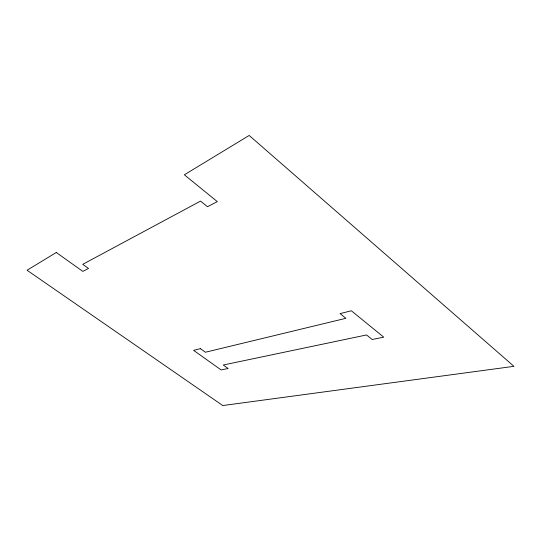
<?xml version="1.0" encoding="UTF-8"?>
<svg xmlns="http://www.w3.org/2000/svg" width="541" height="541" viewBox="0 0 541 541"><rect width="100%" height="100%" fill="white"/><g stroke="black" fill="none" stroke-linecap="round" stroke-linejoin="round"><path stroke-width="0.81" d="M56.298 252.491L27.05 270.243L222.77 405.547L513.95 366.331L249.185 135.453L184.353 174.79L217.306 201.631L207.501 206.723L200.535 201.103L82.732 264.333L88.501 268.464L82.834 271.406L56.298 252.491M200.4 348.641L193.617 350.345L221.107 369.929L228.133 368.516L223.25 365.013L366.534 334.953L372.167 339.491L383.745 337.158L351.346 310.777L340.066 313.611L345.895 318.311L205.418 352.238L200.4 348.641"/></g></svg>
